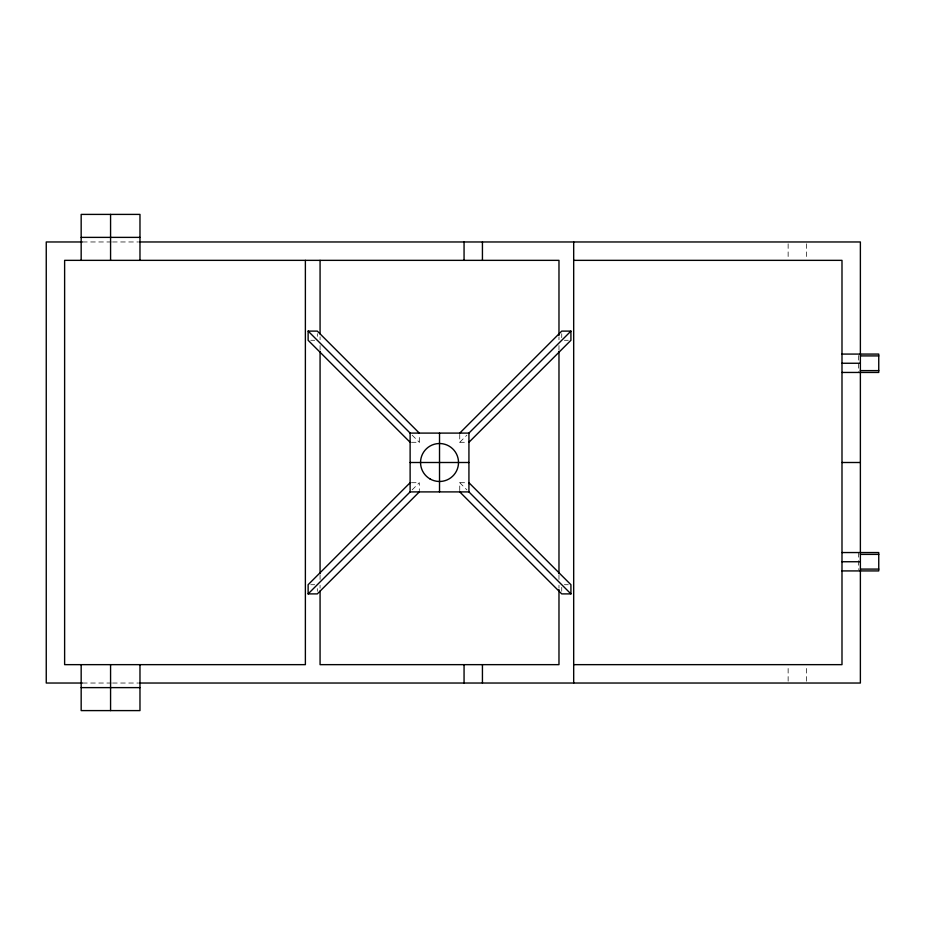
<?xml version="1.0" encoding="UTF-8"?>
<svg xmlns="http://www.w3.org/2000/svg" width="925" height="925" viewBox="0 0 925 925"><rect width="100%" height="100%" fill="white"/><g stroke="black" fill="none" stroke-linecap="round" stroke-linejoin="round"><path stroke-width="0.69" stroke-dasharray="4.62 3.47" d="M788.135 681.193L788.135 666.035M806.519 681.193L806.519 666.035M412.168 489.857L419.314 482.711L419.314 490.597M459.748 434.403L459.748 442.289L466.882 435.143M82.602 241.968L111.289 241.968M112.584 241.968L138.542 241.968M310.754 340.284L314.697 340.284M564.366 340.284L568.297 340.284M411.44 442.289L419.314 442.289L419.314 434.403M459.748 442.289L467.622 442.289M411.44 482.711L419.314 482.711M459.748 490.597L459.748 482.711L467.622 482.711M310.754 584.716L314.697 584.716M564.366 584.716L568.297 584.716M82.602 683.032L111.289 683.032M112.584 683.032L138.542 683.032M412.168 435.143L419.314 442.289M459.748 482.711L466.882 489.857M858.539 355.489L858.539 372.451M858.539 552.549L858.539 569.511M806.519 243.807L806.519 258.965M788.135 243.807L788.135 258.965M561.741 333.728L561.741 337.66M561.741 587.34L561.741 591.272M558.977 336.873L558.977 339.764M558.977 345.545L558.977 349.87M558.977 575.13L558.977 579.455M558.977 585.236L558.977 588.127M320.073 336.873L320.073 339.764M320.073 345.545L320.073 349.87M320.073 575.13L320.073 579.455M320.073 585.236L320.073 588.127M317.321 333.728L317.321 336.353M317.321 588.647L317.321 591.272"/><path stroke-width="1.39" d="M410.122 482.711L308.129 584.716L308.129 593.896L317.321 593.896L419.314 491.903M459.748 433.097L561.741 331.104L570.922 331.104L570.922 340.284L468.929 442.289M308.129 593.896L410.122 491.903L468.929 491.903L570.922 593.896L561.741 593.896L459.748 491.903M410.122 442.289L308.129 340.284L308.129 331.104L410.122 433.097L468.929 433.097L570.922 331.104M81.169 237.378L139.976 237.378M82.302 241.968L46.25 241.968L46.25 683.032L82.302 683.032M139.976 241.968L860.377 241.968L860.377 683.032L139.976 683.032M573.685 260.353L841.993 260.353L841.993 664.647L573.685 664.647M308.129 331.104L317.321 331.104L419.314 433.097M841.993 354.078L878.75 354.078L878.75 372.451L841.993 372.451M860.377 355.905L878.75 355.905M841.993 363.259L860.377 363.259M860.377 370.613L878.75 370.613M410.122 462.5L468.929 462.5M841.993 462.5L860.377 462.5M841.993 552.549L878.75 552.549L878.75 570.922L841.993 570.922M860.377 554.387L878.75 554.387M841.993 561.741L860.377 561.741M860.377 569.095L878.75 569.095M81.169 687.622L139.976 687.622M468.929 482.711L570.922 584.716L570.922 593.896M573.685 241.968L573.685 683.032M558.977 335.428L558.977 260.353L64.623 260.353L64.623 664.647L305.377 664.647L305.377 260.353M558.977 351.315L558.977 573.685M558.977 589.572L558.977 664.647L320.073 664.647L320.073 591.006M482.434 241.968L482.434 260.353M482.434 664.647L482.434 683.032M468.929 433.097L468.929 491.903M464.061 241.968L464.061 260.353M464.061 664.647L464.061 683.032M439.525 433.097L439.525 491.903M410.122 433.097L410.122 491.903M320.073 260.353L320.073 333.994M320.073 351.315L320.073 573.685M139.976 260.353L139.976 214.403L81.169 214.403L81.169 260.353M139.976 664.647L139.976 710.597L81.169 710.597L81.169 664.647M110.572 214.403L110.572 260.353M110.572 664.647L110.572 710.597M430.033 478.942A18.986 18.986 0 0 0 458.511 462.5A18.986 18.986 0 0 0 430.033 446.058A18.986 18.986 0 0 0 430.033 478.942"/></g></svg>
